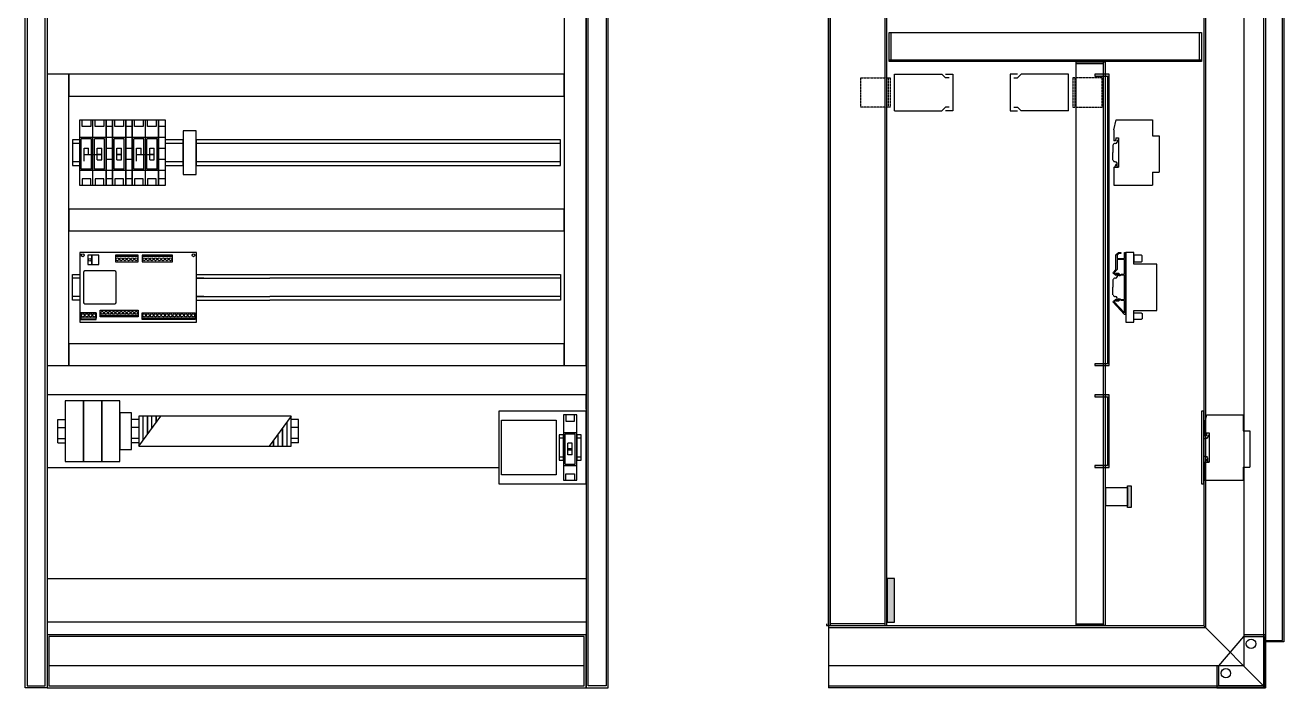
# Model space of a CAD drawing. Header units: millimetres. Extents: x 3151 to 30896, y 1337 to 7086.
# Drawn here: x 21704 to 23432, y 1337 to 2247 of the extents above; entities that cross this region are included whole.
import ezdxf

# ---------------------------------------------------------------- set-up
doc = ezdxf.new("R2010")
doc.units = ezdxf.units.MM
doc.linetypes.add('DASHED2', pattern=[0.375, 0.25, -0.125])

msp = doc.modelspace()

# ---------------------------------------------------------------- hatches: boundary and pattern name
for points in [[(23192, 2179.2), (23172, 2179.2), (23172, 2176.5), (23189.4, 2176.5), (23189.4, 1781.8), (23172, 1781.8), (23172, 1779.2), (23192, 1779.2)], [(23192, 1739.2), (23172, 1739.2), (23172, 1736.5), (23189.4, 1736.5), (23189.4, 1641.8), (23172, 1641.8), (23172, 1639.2), (23192, 1639.2)], [(23222, 1584.2), (23217, 1584.2), (23217, 1614.2), (23222, 1614.2)], [(22887, 1426.7), (22897, 1426.7), (22897, 1486.7), (22887, 1486.7)], [(23376.5, 1409.7), (23376.5, 1407), (23403.9, 1407), (23403.9, 1339.3), (23342.2, 1339.3), (23342.2, 1366.7), (23339.5, 1366.7), (23339.5, 1336.7), (23406.5, 1336.7), (23406.5, 1409.7)]]:
    msp.add_hatch(color=7).paths.add_polyline_path(points)

# ---------------------------------------------------------------- linework, layer by layer
at = {"color": 7}
for p, q in [((21703.9, 1336.7), (21703.9, 3536.7)), ((21706.5, 3534), (21706.5, 1339.3)), ((21731.2, 1339.3), (21731.2, 3534)), ((21733.9, 3536.7), (21733.9, 1336.7)), ((22473.9, 3536.7), (22473.9, 1336.7)), ((22476.5, 1339.3), (22476.5, 3534)), ((22501.2, 3534), (22501.2, 1339.3)), ((22503.9, 1336.7), (22503.9, 3536.7)), ((22806.5, 3536.7), (22806.5, 1336.7)), ((23403.9, 1336.7), (23403.9, 3536.7)), ((23406.5, 3536.7), (23406.5, 1336.7)), ((23406.5, 3510.8), (23406.5, 1401.8)), ((23429.5, 1401.8), (23429.5, 3510.8)), ((23431.5, 3512.8), (23431.5, 1399.8)), ((23376.5, 3506.7), (23376.5, 1366.7)), ((22806.5, 1422.2), (22806.5, 3451.2)), ((22806.5, 3451.2), (22806.5, 1422.2)), ((22809.2, 1422.2), (22809.2, 3451.2)), ((22883.9, 3451.2), (22883.9, 1422.2)), ((22886.5, 1422.2), (22886.5, 3451.2)), ((23321.5, 3451.7), (23321.5, 1421.7)), ((23324.2, 3454.3), (23324.2, 1419)), ((22443.9, 3376.7), (22443.9, 1779.2)), ((22473.9, 1779.2), (22473.9, 3376.7)), ((22889.7, 2196.7), (22889.7, 2236.7)), ((22889.7, 2236.7), (23318.7, 2236.7)), ((22892.3, 2236.7), (22892.3, 2199.3)), ((23316, 2199.3), (23316, 2236.7)), ((23318.7, 2236.7), (23318.7, 2196.7)), ((22889.7, 2199.3), (23318.7, 2199.3)), ((23318.7, 2196.7), (22889.7, 2196.7)), ((23146.5, 2196.2), (23186.5, 2196.2)), ((23146.5, 1422.2), (23146.5, 2196.2)), ((23183.9, 1422.2), (23183.9, 2196.2)), ((23186.5, 2196.2), (23186.5, 1422.2)), ((22443.9, 2179.2), (21733.9, 2179.2)), ((21733.9, 2179.2), (21733.9, 1779.2)), ((21763.9, 2179.2), (21733.9, 2179.2)), ((21733.9, 2179.2), (21733.9, 1779.2)), ((22443.9, 2179.2), (21763.9, 2179.2)), ((21763.9, 2179.2), (21763.9, 2149.2)), ((21763.9, 1779.2), (21763.9, 2179.2)), ((22443.9, 2149.2), (22443.9, 2179.2)), ((22473.9, 1779.2), (22473.9, 2179.2)), ((22897, 2129.2), (22897, 2179.2)), ((22897, 2179.2), (22962, 2179.2)), ((22967, 2174.2), (22962, 2179.2)), ((22967, 2179.2), (22977, 2179.2)), ((22977, 2179.2), (22977, 2129.2)), ((23056, 2179.2), (23056, 2129.2)), ((23066, 2179.2), (23056, 2179.2)), ((23066, 2174.2), (23071, 2179.2)), ((23136, 2179.2), (23071, 2179.2)), ((23136, 2129.2), (23136, 2179.2)), ((23183.9, 2193.5), (23146.5, 2193.5)), ((23192, 2179.2), (23172, 2179.2)), ((23172, 2179.2), (23172, 2176.5)), ((23192, 1779.2), (23192, 2179.2)), ((22972, 2174.2), (22967, 2174.2)), ((23061, 2174.2), (23066, 2174.2)), ((23172, 2176.5), (23189.4, 2176.5)), ((23189.4, 2176.5), (23189.4, 1781.8)), ((21763.9, 2149.2), (22443.9, 2149.2)), ((22897, 2129.2), (22962, 2129.2)), ((22967, 2134.2), (22962, 2129.2)), ((22972, 2134.2), (22967, 2134.2)), ((22977, 2129.2), (22967, 2129.2)), ((23056, 2129.2), (23066, 2129.2)), ((23061, 2134.2), (23066, 2134.2)), ((23066, 2134.2), (23071, 2129.2)), ((23136, 2129.2), (23071, 2129.2)), ((21778.9, 2026.7), (21778.9, 2116.7)), ((21778.9, 2116.7), (21796.9, 2116.7)), ((21781.9, 2107.7), (21781.9, 2116.7)), ((21793.9, 2116.7), (21793.9, 2107.7)), ((21796.9, 2026.7), (21796.9, 2116.7)), ((21796.9, 2116.7), (21814.9, 2116.7)), ((21799.9, 2107.7), (21799.9, 2116.7)), ((21811.9, 2116.7), (21811.9, 2107.7)), ((21814.9, 2116.7), (21814.9, 2026.7)), ((21814.9, 2116.7), (21814.9, 2026.7)), ((21814.9, 2116.7), (21823.9, 2116.7)), ((21814.9, 2026.7), (21814.9, 2116.7)), ((21823.9, 2116.7), (21841.9, 2116.7)), ((21823.9, 2026.7), (21823.9, 2116.7)), ((21823.9, 2116.7), (21823.9, 2026.7)), ((21826.9, 2107.7), (21826.9, 2116.7)), ((21838.9, 2116.7), (21838.9, 2107.7)), ((21841.9, 2116.7), (21841.9, 2026.7)), ((21841.9, 2116.7), (21841.9, 2026.7)), ((21841.9, 2116.7), (21850.9, 2116.7)), ((21841.9, 2026.7), (21841.9, 2116.7)), ((21850.9, 2026.7), (21850.9, 2116.7)), ((21850.9, 2116.7), (21868.9, 2116.7)), ((21850.9, 2116.7), (21850.9, 2026.7)), ((21853.9, 2107.7), (21853.9, 2116.7)), ((21865.9, 2116.7), (21865.9, 2107.7)), ((21868.9, 2026.7), (21868.9, 2116.7)), ((21868.9, 2116.7), (21886.9, 2116.7)), ((21871.9, 2107.7), (21871.9, 2116.7)), ((21883.9, 2116.7), (21883.9, 2107.7)), ((21886.9, 2116.7), (21886.9, 2026.7)), ((21886.9, 2116.7), (21886.9, 2026.7)), ((21886.9, 2116.7), (21895.9, 2116.7)), ((21886.9, 2026.7), (21886.9, 2116.7)), ((21895.9, 2116.7), (21895.9, 2026.7)), ((23198.3, 2102.8), (23201.3, 2116.8)), ((23201.3, 2116.8), (23251.3, 2116.8)), ((23251.3, 2116.8), (23251.3, 2094.5)), ((21796.9, 2092.4), (21778.9, 2092.4)), ((21793.9, 2107.7), (21781.9, 2107.7)), ((21814.9, 2092.4), (21796.9, 2092.4)), ((21811.9, 2107.7), (21799.9, 2107.7)), ((21823.9, 2107.7), (21814.9, 2107.7)), ((21823.9, 2092.4), (21814.9, 2092.4)), ((21841.9, 2092.4), (21823.9, 2092.4)), ((21838.9, 2107.7), (21826.9, 2107.7)), ((21850.9, 2107.7), (21841.9, 2107.7)), ((21850.9, 2092.4), (21841.9, 2092.4)), ((21868.9, 2092.4), (21850.9, 2092.4)), ((21865.9, 2107.7), (21853.9, 2107.7)), ((21886.9, 2092.4), (21868.9, 2092.4)), ((21883.9, 2107.7), (21871.9, 2107.7)), ((21895.9, 2107.7), (21886.9, 2107.7)), ((21895.9, 2092.4), (21886.9, 2092.4)), ((21938.4, 2101.7), (21920.9, 2101.7)), ((21920.9, 2101.7), (21920.9, 2041.7)), ((21938.4, 2041.7), (21938.4, 2101.7)), ((23198.3, 2102.8), (23198.3, 2087.8)), ((23201.1, 2091.8), (23200.3, 2087.8)), ((23201.1, 2091.8), (23204.7, 2091.8)), ((23204.7, 2091.8), (23204.7, 2051.8)), ((23251.3, 2094.5), (23260.3, 2094.5)), ((23260.3, 2094.5), (23260.3, 2045)), ((21778.9, 2089.2), (21768.9, 2089.2)), ((21768.9, 2089.2), (21768.9, 2054.2)), ((21778.9, 2084.2), (21768.9, 2084.2)), ((21778.9, 2054.2), (21778.9, 2089.2)), ((21780.9, 2048.9), (21780.9, 2090.4)), ((21794.9, 2090.4), (21780.9, 2090.4)), ((21784.9, 2077.7), (21790.9, 2077.7)), ((21784.9, 2059.7), (21784.9, 2077.7)), ((21790.9, 2068.7), (21790.9, 2077.7)), ((21794.9, 2048.9), (21794.9, 2090.4)), ((21798.9, 2048.9), (21798.9, 2090.4)), ((21812.9, 2090.4), (21798.9, 2090.4)), ((21802.9, 2077.7), (21808.9, 2077.7)), ((21802.9, 2061.7), (21802.9, 2077.7)), ((21808.9, 2061.7), (21808.9, 2077.7)), ((21812.9, 2048.9), (21812.9, 2090.4)), ((21823.9, 2077.2), (21814.9, 2077.2)), ((21839.9, 2090.4), (21825.9, 2090.4)), ((21825.9, 2048.9), (21825.9, 2090.4)), ((21829.9, 2077.7), (21835.9, 2077.7)), ((21829.9, 2061.7), (21829.9, 2077.7)), ((21835.9, 2061.7), (21835.9, 2077.7)), ((21839.9, 2048.9), (21839.9, 2090.4)), ((21850.9, 2077.2), (21841.9, 2077.2)), ((21852.9, 2048.9), (21852.9, 2090.4)), ((21866.9, 2090.4), (21852.9, 2090.4)), ((21856.9, 2077.7), (21862.9, 2077.7)), ((21856.9, 2059.7), (21856.9, 2077.7)), ((21862.9, 2068.7), (21862.9, 2077.7)), ((21866.9, 2048.9), (21866.9, 2090.4)), ((21870.9, 2048.9), (21870.9, 2090.4)), ((21884.9, 2090.4), (21870.9, 2090.4)), ((21874.9, 2077.7), (21880.9, 2077.7)), ((21874.9, 2061.7), (21874.9, 2077.7)), ((21880.9, 2061.7), (21880.9, 2077.7)), ((21884.9, 2048.9), (21884.9, 2090.4)), ((21895.9, 2077.2), (21886.9, 2077.2)), ((21920.9, 2089.2), (21895.9, 2089.2)), ((21895.9, 2089.2), (21895.9, 2054.2)), ((21920.9, 2084.2), (21895.9, 2084.2)), ((21920.9, 2054.2), (21920.9, 2089.2)), ((22438.9, 2089.2), (21938.4, 2089.2)), ((21938.4, 2089.2), (21938.4, 2054.2)), ((22438.9, 2084.2), (21938.4, 2084.2)), ((22438.9, 2054.2), (22438.9, 2089.2)), ((23197, 2082.2), (23197, 2071.7)), ((23200.3, 2087.8), (23198.3, 2087.8)), ((23202.8, 2089.4), (23202.8, 2086.1)), ((21778.9, 2059.2), (21768.9, 2059.2)), ((21808.9, 2068.7), (21784.9, 2068.7)), ((21802.9, 2069.7), (21808.9, 2069.7)), ((21802.9, 2061.7), (21808.9, 2061.7)), ((21823.9, 2062.2), (21814.9, 2062.2)), ((21829.9, 2069.7), (21835.9, 2069.7)), ((21835.9, 2068.7), (21829.9, 2068.7)), ((21829.9, 2061.7), (21835.9, 2061.7)), ((21850.9, 2062.2), (21841.9, 2062.2)), ((21880.9, 2068.7), (21856.9, 2068.7)), ((21874.9, 2069.7), (21880.9, 2069.7)), ((21874.9, 2061.7), (21880.9, 2061.7)), ((21895.9, 2062.2), (21886.9, 2062.2)), ((21920.9, 2059.2), (21895.9, 2059.2)), ((22438.9, 2059.2), (21938.4, 2059.2)), ((23197, 2061.2), (23197, 2071.7)), ((23202.8, 2054.1), (23202.8, 2057.3)), ((21768.9, 2054.2), (21778.9, 2054.2)), ((21796.9, 2046.9), (21778.9, 2046.9)), ((21794.9, 2048.9), (21780.9, 2048.9)), ((21814.9, 2046.9), (21796.9, 2046.9)), ((21812.9, 2048.9), (21798.9, 2048.9)), ((21823.9, 2046.9), (21814.9, 2046.9)), ((21841.9, 2046.9), (21823.9, 2046.9)), ((21839.9, 2048.9), (21825.9, 2048.9)), ((21850.9, 2046.9), (21841.9, 2046.9)), ((21868.9, 2046.9), (21850.9, 2046.9)), ((21866.9, 2048.9), (21852.9, 2048.9)), ((21886.9, 2046.9), (21868.9, 2046.9)), ((21884.9, 2048.9), (21870.9, 2048.9)), ((21895.9, 2046.9), (21886.9, 2046.9)), ((21895.9, 2054.2), (21920.9, 2054.2)), ((21920.9, 2041.7), (21938.4, 2041.7)), ((21938.4, 2054.2), (22438.9, 2054.2)), ((23198.3, 2051.8), (23198.3, 2026.8)), ((23198.3, 2051.8), (23204.7, 2051.8)), ((23201.3, 2055.8), (23199.3, 2051.8)), ((23203.3, 2051.8), (23201.3, 2055.8)), ((23251.3, 2045), (23251.3, 2026.8)), ((23251.3, 2045), (23260.3, 2045)), ((21796.9, 2026.7), (21778.9, 2026.7)), ((21781.9, 2035.7), (21781.9, 2026.7)), ((21793.9, 2035.7), (21781.9, 2035.7)), ((21793.9, 2026.7), (21793.9, 2035.7)), ((21814.9, 2026.7), (21796.9, 2026.7)), ((21811.9, 2035.7), (21799.9, 2035.7)), ((21799.9, 2035.7), (21799.9, 2026.7)), ((21811.9, 2026.7), (21811.9, 2035.7)), ((21823.9, 2035.7), (21814.9, 2035.7)), ((21823.9, 2026.7), (21814.9, 2026.7)), ((21841.9, 2026.7), (21823.9, 2026.7)), ((21838.9, 2035.7), (21826.9, 2035.7)), ((21826.9, 2035.7), (21826.9, 2026.7)), ((21838.9, 2026.7), (21838.9, 2035.7)), ((21850.9, 2035.7), (21841.9, 2035.7)), ((21850.9, 2026.7), (21841.9, 2026.7)), ((21868.9, 2026.7), (21850.9, 2026.7)), ((21853.9, 2035.7), (21853.9, 2026.7)), ((21865.9, 2035.7), (21853.9, 2035.7)), ((21865.9, 2026.7), (21865.9, 2035.7)), ((21886.9, 2026.7), (21868.9, 2026.7)), ((21883.9, 2035.7), (21871.9, 2035.7)), ((21871.9, 2035.7), (21871.9, 2026.7)), ((21883.9, 2026.7), (21883.9, 2035.7)), ((21895.9, 2035.7), (21886.9, 2035.7)), ((21895.9, 2026.7), (21886.9, 2026.7)), ((23198.3, 2026.8), (23251.3, 2026.8)), ((22443.9, 1994.2), (21763.9, 1994.2)), ((21763.9, 1994.2), (21763.9, 1964.2)), ((22443.9, 1964.2), (22443.9, 1994.2)), ((21763.9, 1964.2), (22443.9, 1964.2)), ((21938.9, 1934.7), (21778.9, 1934.7)), ((21778.9, 1934.7), (21778.9, 1838.7)), ((21795.5, 1930.8), (21789.8, 1930.8)), ((21789.8, 1930.8), (21789.8, 1918.1)), ((21789.8, 1918.1), (21795.5, 1918.1)), ((21805.2, 1930.8), (21795.5, 1930.8)), ((21795.5, 1930.8), (21795.5, 1918.1)), ((21795.5, 1918.1), (21795.5, 1930.8)), ((21795.5, 1918.1), (21805.2, 1918.1)), ((21805.2, 1918.1), (21805.2, 1930.8)), ((21858.9, 1930.8), (21827.8, 1930.8)), ((21827.8, 1930.8), (21827.8, 1921.6)), ((21858.9, 1928.9), (21827.8, 1928.9)), ((21827.8, 1928.9), (21827.8, 1921.6)), ((21827.8, 1921.6), (21858.9, 1921.6)), ((21827.8, 1921.6), (21858.9, 1921.6)), ((21858.9, 1921.6), (21858.9, 1930.8)), ((21858.9, 1921.6), (21858.9, 1928.9)), ((21906.1, 1930.8), (21864.6, 1930.8)), ((21864.6, 1930.8), (21864.6, 1921.6)), ((21906.1, 1928.9), (21864.6, 1928.9)), ((21864.6, 1928.9), (21864.6, 1921.6)), ((21864.6, 1921.6), (21906.1, 1921.6)), ((21864.6, 1921.6), (21906.1, 1921.6)), ((21906.1, 1921.6), (21906.1, 1930.8)), ((21906.1, 1921.6), (21906.1, 1928.9)), ((21938.9, 1838.7), (21938.9, 1934.7)), ((23201.1, 1931.2), (23204.6, 1934.7)), ((23201.1, 1911.3), (23201.1, 1931.2)), ((23204.9, 1933), (23202.9, 1930.9)), ((23202.9, 1930.9), (23202.9, 1926.1)), ((23202.9, 1926.1), (23212.7, 1926.1)), ((23212.8, 1925.1), (23202.9, 1925.1)), ((23202.9, 1925.1), (23202.9, 1911.2)), ((23204.6, 1934.7), (23207.7, 1934.7)), ((23207.7, 1933), (23204.9, 1933)), ((23207.7, 1934.7), (23207.7, 1933)), ((23212.7, 1926.1), (23212.7, 1934.7)), ((23212.7, 1934.7), (23214.4, 1934.7)), ((23212.8, 1904.7), (23212.8, 1925.1)), ((23212.8, 1904.7), (23212.8, 1925.1)), ((23214.4, 1934.7), (23214.4, 1849.5)), ((23225.5, 1934.7), (23214.5, 1934.7)), ((23214.5, 1934.7), (23214.5, 1838.7)), ((23225.5, 1918.7), (23225.5, 1934.7)), ((23235.9, 1930.8), (23225.5, 1930.8)), ((23225.5, 1930.8), (23225.5, 1921.6)), ((23225.5, 1921.6), (23235.9, 1921.6)), ((23257, 1918.7), (23225.5, 1918.7)), ((23236.9, 1929.8), (23235.9, 1930.8)), ((23235.9, 1921.6), (23236.9, 1922.5)), ((23236.9, 1922.5), (23236.9, 1929.8)), ((23257, 1854.7), (23257, 1918.7)), ((21768.9, 1869.2), (21768.9, 1904.2)), ((21768.9, 1904.2), (21778.9, 1904.2)), ((21783.9, 1907.2), (21783.9, 1866.2)), ((21826.9, 1909.2), (21785.9, 1909.2)), ((21828.9, 1866.2), (21828.9, 1907.2)), ((21938.9, 1904.2), (21948.9, 1904.2)), ((21948.9, 1904.2), (22039.9, 1904.2)), ((22039.9, 1904.2), (22438.9, 1904.2)), ((22438.9, 1904.2), (22438.9, 1869.2)), ((23196.9, 1906.7), (23201.1, 1911.3)), ((23200.8, 1902.9), (23196.9, 1906.7)), ((23202.9, 1911.2), (23198.8, 1906.7)), ((23198.8, 1906.7), (23200.6, 1904.9)), ((23200.6, 1904.9), (23201, 1905.9)), ((23201.6, 1905), (23200.8, 1902.9)), ((23201, 1905.9), (23204.9, 1905.9)), ((23203.9, 1905), (23201.6, 1905)), ((23202.8, 1904.4), (23202.8, 1901.1)), ((23202.8, 1904.4), (23202.8, 1901.1)), ((23205.3, 1901.9), (23203.9, 1905)), ((23204.9, 1905.9), (23206, 1903.5)), ((23208.4, 1903.5), (23205.3, 1901.9)), ((23206, 1903.5), (23208.5, 1904.7)), ((23212.7, 1903.5), (23208.4, 1903.5)), ((23208.5, 1904.7), (23212.8, 1904.7)), ((23212.7, 1869.9), (23212.7, 1903.5)), ((21778.9, 1899.2), (21768.9, 1899.2)), ((21948.9, 1899.2), (21938.9, 1899.2)), ((21938.9, 1899.2), (21948.9, 1899.2)), ((21948.9, 1899.2), (22039.9, 1899.2)), ((22438.9, 1899.2), (22039.9, 1899.2)), ((23197, 1897.2), (23197, 1886.7)), ((23197, 1897.2), (23197, 1886.7)), ((23197, 1876.2), (23197, 1886.7)), ((23197, 1876.2), (23197, 1886.7)), ((21778.9, 1874.2), (21768.9, 1874.2)), ((21778.9, 1869.2), (21768.9, 1869.2)), ((21948.9, 1874.2), (21938.9, 1874.2)), ((21938.9, 1874.2), (21948.9, 1874.2)), ((21938.9, 1869.2), (21948.9, 1869.2)), ((21948.9, 1874.2), (22039.9, 1874.2)), ((21948.9, 1869.2), (22039.9, 1869.2)), ((22438.9, 1874.2), (22039.9, 1874.2)), ((22438.9, 1869.2), (22039.9, 1869.2)), ((23196.9, 1866.7), (23200.8, 1870.5)), ((23212.7, 1849.5), (23196.9, 1866.7)), ((23200.6, 1868.6), (23198.8, 1866.8)), ((23198.8, 1866.8), (23212.8, 1851.5)), ((23201, 1867.5), (23200.6, 1868.6)), ((23200.8, 1870.5), (23201.6, 1868.4)), ((23204.9, 1867.5), (23201, 1867.5)), ((23201.6, 1868.4), (23203.9, 1868.4)), ((23202.8, 1869.1), (23202.8, 1872.3)), ((23202.8, 1869.1), (23202.8, 1872.3)), ((23203.9, 1868.4), (23205.4, 1871.4)), ((23206, 1869.9), (23204.9, 1867.5)), ((23205.4, 1871.4), (23208.4, 1869.9)), ((23208.5, 1868.7), (23206, 1869.9)), ((23208.4, 1869.9), (23212.7, 1869.9)), ((23212.8, 1868.7), (23208.5, 1868.7)), ((23212.8, 1851.5), (23212.8, 1868.7)), ((21801.3, 1851.8), (21780.5, 1851.8)), ((21780.5, 1851.8), (21780.5, 1842.6)), ((21780.5, 1851.8), (21801.3, 1851.8)), ((21780.5, 1844.5), (21780.5, 1851.8)), ((21785.9, 1864.2), (21826.9, 1864.2)), ((21801.3, 1842.6), (21801.3, 1851.8)), ((21801.3, 1851.8), (21801.3, 1844.5)), ((21807, 1855.5), (21858.9, 1855.5)), ((21807, 1848.2), (21807, 1855.5)), ((21807, 1855.5), (21858.9, 1855.5)), ((21807, 1846.3), (21807, 1855.5)), ((21858.9, 1855.5), (21858.9, 1848.2)), ((21858.9, 1855.5), (21858.9, 1846.3)), ((21864.6, 1851.8), (21937.2, 1851.8)), ((21864.6, 1844.5), (21864.6, 1851.8)), ((21864.6, 1851.8), (21937.2, 1851.8)), ((21864.6, 1842.6), (21864.6, 1851.8)), ((21937.2, 1851.8), (21937.2, 1844.5)), ((21937.2, 1851.8), (21937.2, 1842.6)), ((23214.4, 1849.5), (23212.7, 1849.5)), ((23225.5, 1838.7), (23225.5, 1854.7)), ((23225.5, 1854.7), (23257, 1854.7)), ((23225.5, 1842.6), (23225.5, 1851.8)), ((23225.5, 1851.8), (23235.9, 1851.8)), ((23235.9, 1851.8), (23236.9, 1850.9)), ((23236.9, 1850.9), (23236.9, 1843.6)), ((21778.9, 1838.7), (21938.9, 1838.7)), ((21801.3, 1844.5), (21780.5, 1844.5)), ((21780.5, 1842.6), (21801.3, 1842.6)), ((21858.9, 1848.2), (21807, 1848.2)), ((21858.9, 1846.3), (21807, 1846.3)), ((21937.2, 1844.5), (21864.6, 1844.5)), ((21937.2, 1842.6), (21864.6, 1842.6)), ((23214.5, 1838.7), (23225.5, 1838.7)), ((23235.9, 1842.6), (23225.5, 1842.6)), ((23236.9, 1843.6), (23235.9, 1842.6)), ((22443.9, 1809.2), (21763.9, 1809.2)), ((21763.9, 1809.2), (21763.9, 1779.2)), ((22443.9, 1779.2), (22443.9, 1809.2)), ((23189.4, 1781.8), (23172, 1781.8)), ((23172, 1781.8), (23172, 1779.2)), ((21733.9, 1779.2), (22473.9, 1779.2)), ((21733.9, 1779.2), (21763.9, 1779.2)), ((21763.9, 1779.2), (22443.9, 1779.2)), ((22443.9, 1779.2), (22473.9, 1779.2)), ((23172, 1779.2), (23192, 1779.2)), ((22473.9, 1739.2), (21733.9, 1739.2)), ((21733.9, 1739.2), (21733.9, 1639.2)), ((21783.9, 1730.7), (21758.9, 1730.7)), ((21758.9, 1730.7), (21758.9, 1647.7)), ((21808.9, 1730.7), (21783.9, 1730.7)), ((21783.9, 1730.7), (21783.9, 1647.7)), ((21783.9, 1647.7), (21783.9, 1730.7)), ((21808.9, 1647.7), (21808.9, 1730.7)), ((21833.9, 1730.7), (21808.9, 1730.7)), ((21808.9, 1730.7), (21808.9, 1647.7)), ((21833.9, 1647.7), (21833.9, 1730.7)), ((22473.9, 1719.2), (22473.9, 1739.2)), ((23192, 1739.2), (23172, 1739.2)), ((23172, 1739.2), (23172, 1736.5)), ((23172, 1736.5), (23189.4, 1736.5)), ((23189.4, 1736.5), (23189.4, 1641.8)), ((23192, 1639.2), (23192, 1739.2)), ((21849.9, 1714.2), (21833.9, 1714.2)), ((21833.9, 1714.2), (21833.9, 1664.2)), ((21849.9, 1664.2), (21849.9, 1714.2)), ((22473.9, 1716.7), (22353.9, 1716.7)), ((22353.9, 1716.7), (22353.9, 1616.7)), ((22460.9, 1711.7), (22442.9, 1711.7)), ((22442.9, 1711.7), (22442.9, 1621.7)), ((22445.9, 1711.7), (22445.9, 1702.7)), ((22457.9, 1702.7), (22457.9, 1711.7)), ((22460.9, 1621.7), (22460.9, 1711.7)), ((22473.9, 1616.7), (22473.9, 1716.7)), ((23321.5, 1716.7), (23318.5, 1716.7)), ((23318.5, 1716.7), (23318.5, 1616.7)), ((23321.5, 1616.7), (23321.5, 1716.7)), ((23322.8, 1697.7), (23325.8, 1711.7)), ((23325.8, 1711.7), (23375.8, 1711.7)), ((23375.8, 1711.7), (23375.8, 1689.4)), ((21748.9, 1673.2), (21748.9, 1705.2)), ((21748.9, 1705.2), (21758.9, 1705.2)), ((21748.9, 1694.2), (21758.9, 1694.2)), ((21849.9, 1673.2), (21849.9, 1705.2)), ((21859.9, 1705.2), (21849.9, 1705.2)), ((21859.9, 1694.2), (21849.9, 1694.2)), ((21889.9, 1709.7), (21859.9, 1709.7)), ((21859.9, 1709.7), (21859.9, 1668.7)), ((21859.9, 1668.7), (21889.9, 1709.7)), ((22068.9, 1709.7), (21859.9, 1709.7)), ((21859.9, 1709.7), (21859.9, 1668.7)), ((21865.9, 1676.9), (21865.9, 1709.7)), ((21871.9, 1709.7), (21871.9, 1685.1)), ((21871.9, 1685.7), (21871.9, 1709.7)), ((21877.9, 1693.3), (21877.9, 1709.7)), ((21883.9, 1709.7), (21883.9, 1701.5)), ((21883.9, 1701.7), (21883.9, 1709.7)), ((22068.9, 1709.7), (22038.9, 1668.7)), ((22056.9, 1668.7), (22056.9, 1693.3)), ((22062.9, 1701.5), (22062.9, 1668.7)), ((22068.9, 1668.7), (22068.9, 1709.7)), ((22068.9, 1709.7), (22068.9, 1709.7)), ((22068.9, 1668.7), (22068.9, 1709.7)), ((22078.9, 1705.2), (22068.9, 1705.2)), ((22078.9, 1694.2), (22068.9, 1694.2)), ((22078.9, 1673.2), (22078.9, 1705.2)), ((22357.9, 1629.2), (22357.9, 1704.2)), ((22357.9, 1704.2), (22432.9, 1704.2)), ((22432.9, 1704.2), (22432.9, 1629.2)), ((22445.9, 1702.7), (22457.9, 1702.7)), ((23322.8, 1697.7), (23322.8, 1682.7)), ((21748.9, 1679.2), (21758.9, 1679.2)), ((21859.9, 1679.2), (21849.9, 1679.2)), ((22044.9, 1668.7), (22044.9, 1676.9)), ((22044.9, 1676.7), (22044.9, 1668.7)), ((22050.9, 1685.1), (22050.9, 1668.7)), ((22056.9, 1692.7), (22056.9, 1668.7)), ((22078.9, 1679.2), (22068.9, 1679.2)), ((22442.9, 1684.2), (22436.9, 1684.2)), ((22436.9, 1684.2), (22436.9, 1649.2)), ((22442.9, 1679.6), (22436.9, 1679.6)), ((22436.9, 1679.6), (22436.9, 1653.8)), ((22442.9, 1687.4), (22460.9, 1687.4)), ((22442.9, 1649.2), (22442.9, 1684.2)), ((22442.9, 1653.8), (22442.9, 1679.6)), ((22444.9, 1685.4), (22458.9, 1685.4)), ((22444.9, 1643.9), (22444.9, 1685.4)), ((22458.9, 1643.9), (22458.9, 1685.4)), ((22466.9, 1684.2), (22460.9, 1684.2)), ((22460.9, 1684.2), (22460.9, 1649.2)), ((22466.9, 1679.6), (22460.9, 1679.6)), ((22460.9, 1679.6), (22460.9, 1653.8)), ((22466.9, 1649.2), (22466.9, 1684.2)), ((22466.9, 1653.8), (22466.9, 1679.6)), ((23321.5, 1677.2), (23321.5, 1666.7)), ((23324.8, 1682.7), (23322.8, 1682.7)), ((23325.6, 1686.7), (23324.8, 1682.7)), ((23325.6, 1686.7), (23329.2, 1686.7)), ((23327.3, 1684.3), (23327.3, 1681.1)), ((23329.2, 1686.7), (23329.2, 1646.7)), ((23375.8, 1689.4), (23384.8, 1689.4)), ((23384.8, 1689.4), (23384.8, 1639.9)), ((21748.9, 1673.2), (21758.9, 1673.2)), ((21833.9, 1664.2), (21849.9, 1664.2)), ((21859.9, 1673.2), (21849.9, 1673.2)), ((21859.9, 1668.7), (21859.9, 1668.7)), ((21859.9, 1668.7), (22068.9, 1668.7)), ((22038.9, 1668.7), (22068.9, 1668.7)), ((22078.9, 1673.2), (22068.9, 1673.2)), ((22454.9, 1672.7), (22448.9, 1672.7)), ((22448.9, 1656.7), (22448.9, 1672.7)), ((22454.9, 1664.7), (22448.9, 1664.7)), ((22448.9, 1663.7), (22454.9, 1663.7)), ((22454.9, 1656.7), (22454.9, 1672.7)), ((23321.5, 1656.2), (23321.5, 1666.7)), ((21758.9, 1647.7), (21783.9, 1647.7)), ((21783.9, 1647.7), (21808.9, 1647.7)), ((21808.9, 1647.7), (21833.9, 1647.7)), ((22436.9, 1653.8), (22442.9, 1653.8)), ((22436.9, 1649.2), (22442.9, 1649.2)), ((22442.9, 1641.9), (22460.9, 1641.9)), ((22444.9, 1643.9), (22458.9, 1643.9)), ((22454.9, 1656.7), (22448.9, 1656.7)), ((22460.9, 1653.8), (22466.9, 1653.8)), ((22460.9, 1649.2), (22466.9, 1649.2)), ((23189.4, 1641.8), (23172, 1641.8)), ((23172, 1641.8), (23172, 1639.2)), ((23322.8, 1646.7), (23322.8, 1621.7)), ((23322.8, 1646.7), (23329.2, 1646.7)), ((23325.8, 1650.7), (23323.8, 1646.7)), ((23327.8, 1646.7), (23325.8, 1650.7)), ((23327.3, 1649), (23327.3, 1652.3)), ((21733.9, 1639.2), (22353.9, 1639.2)), ((22432.9, 1629.2), (22357.9, 1629.2)), ((22445.9, 1630.7), (22457.9, 1630.7)), ((22445.9, 1621.7), (22445.9, 1630.7)), ((22457.9, 1630.7), (22457.9, 1621.7)), ((23172, 1639.2), (23192, 1639.2)), ((23375.8, 1639.9), (23375.8, 1621.7)), ((23375.8, 1639.9), (23384.8, 1639.9)), ((22353.9, 1616.7), (22473.9, 1616.7)), ((22442.9, 1621.7), (22460.9, 1621.7)), ((23187, 1586.7), (23187, 1611.7)), ((23187, 1611.7), (23217, 1611.7)), ((23217, 1584.2), (23217, 1614.2)), ((23217, 1614.2), (23222, 1614.2)), ((23217, 1611.7), (23217, 1586.7)), ((23222, 1614.2), (23222, 1584.2)), ((23318.5, 1616.7), (23321.5, 1616.7)), ((23322.8, 1621.7), (23375.8, 1621.7)), ((23217, 1586.7), (23187, 1586.7)), ((23222, 1584.2), (23217, 1584.2)), ((22473.9, 1486.6), (21733.9, 1486.6, 0)), ((22897, 1486.7), (22887, 1486.7)), ((22887, 1486.7), (22887, 1426.7)), ((22897, 1426.7), (22897, 1486.7)), ((22473.9, 1426.7), (21733.9, 1426.7)), ((22803.9, 1424.8), (22803.9, 1422.2)), ((22803.9, 1422.2), (22806.5, 1422.2)), ((22806.5, 1422.2), (22886.5, 1422.2)), ((23321.5, 1421.7), (22806.5, 1421.7)), ((23324.2, 1419), (22806.5, 1419)), ((22883.9, 1424.8), (22809.2, 1424.8)), ((22887, 1426.7), (22897, 1426.7)), ((23146.5, 1424.8), (23183.9, 1424.8)), ((23186.5, 1422.2), (23146.5, 1422.2)), ((23406.5, 1336.7), (23321.5, 1421.7)), ((22473.9, 1409.7), (21733.9, 1409.7)), ((21733.9, 1409.7), (21733.9, 1336.7)), ((22471.2, 1407), (21736.5, 1407)), ((21736.5, 1407), (21736.5, 1339.3)), ((22471.2, 1339.3), (22471.2, 1407)), ((22473.9, 1336.7), (22473.9, 1409.7)), ((23342.2, 1366.7), (23376.5, 1407)), ((23406.5, 1409.7), (23376.5, 1409.7)), ((23376.5, 1409.7), (23376.5, 1407)), ((23376.5, 1407), (23403.9, 1407)), ((23403.9, 1407), (23403.9, 1339.3)), ((23406.5, 1336.7), (23406.5, 1409.7)), ((23406.5, 1401.8), (23429.5, 1401.8)), ((23406.5, 1399.8), (23406.5, 1401.8)), ((23431.5, 1399.8), (23406.5, 1399.8)), ((22471.2, 1366.7), (21736.5, 1366.7)), ((23376.5, 1366.7), (22806.5, 1366.7)), ((23342.2, 1366.7), (23339.5, 1366.7)), ((23339.5, 1366.7), (23339.5, 1336.7)), ((23342.2, 1339.3), (23342.2, 1366.7)), ((21733.9, 1336.7), (21703.9, 1336.7)), ((21706.5, 1339.3), (21731.2, 1339.3)), ((21733.9, 1336.7), (22473.9, 1336.7)), ((21736.5, 1339.3), (22471.2, 1339.3)), ((22473.9, 1336.7), (22503.9, 1336.7)), ((22501.2, 1339.3), (22476.5, 1339.3)), ((22806.5, 1339.3), (23406.5, 1339.3)), ((23406.5, 1336.7), (22806.5, 1336.7)), ((23339.5, 1336.7), (23406.5, 1336.7)), ((23403.9, 1339.3), (23342.2, 1339.3))]:
    msp.add_line(p, q, dxfattribs=at)
at = {"color": 7, "linetype": 'DASHED2'}
for p, q in [((22851, 2134.2), (22851, 2174.2)), ((22851, 2174.2), (22891, 2174.2)), ((22888.4, 2174.2), (22888.4, 2134.2)), ((22891, 2174.2), (22891, 2134.2)), ((23142, 2174.2), (23142, 2134.2)), ((23182, 2174.2), (23142, 2174.2)), ((23144.7, 2174.2), (23144.7, 2134.2)), ((23182, 2134.2), (23182, 2174.2)), ((22891, 2134.2), (22851, 2134.2)), ((23142, 2134.2), (23182, 2134.2))]:
    msp.add_line(p, q, dxfattribs=at)
at = {"color": 7}
for centre in [(21782.9, 1930.7), (21792.6, 1924.4), (21830.4, 1925.2), (21835.5, 1925.2), (21840.7, 1925.2), (21845.9, 1925.2), (21851.1, 1925.2), (21856.3, 1925.2), (21867.2, 1925.2), (21872.4, 1925.2), (21877.6, 1925.2), (21882.8, 1925.2), (21888, 1925.2), (21893.1, 1925.2), (21898.3, 1925.2), (21903.5, 1925.2), (21934.9, 1930.7), (21783.1, 1848.2), (21788.3, 1848.2), (21793.5, 1848.2), (21798.7, 1848.2), (21809.6, 1851.8), (21814.8, 1851.8), (21820, 1851.8), (21825.2, 1851.8), (21830.4, 1851.8), (21835.5, 1851.8), (21840.7, 1851.8), (21845.9, 1851.8), (21851.1, 1851.8), (21856.3, 1851.8), (21867.2, 1848.2), (21872.4, 1848.2), (21877.6, 1848.2), (21882.8, 1848.2), (21888, 1848.2), (21893.1, 1848.2), (21898.3, 1848.2), (21903.5, 1848.2), (21908.7, 1848.2), (21913.9, 1848.2), (21919.1, 1848.2), (21924.3, 1848.2), (21929.4, 1848.2), (21934.6, 1848.2)]:
    msp.add_circle(centre, 2, dxfattribs=at)
at = {"color": 7, "linetype": 'Continuous'}
for centre in [(23386.5, 1397.2), (23386.5, 1397.2), (23352, 1356.7), (23352, 1356.7)]:
    msp.add_circle(centre, 6.5, dxfattribs=at)
at = {"color": 7}
for centre, radius, start, end in [((23199.9, 2081.2), 3.02, 84.9756, 160.6873), ((23200.3, 2086.7), 2.5, 265.4883, 345.5747), ((23199.9, 2062.2), 3.02, 199.3127, 275.0244), ((23200.3, 2056.7), 2.5, 14.4253, 94.5117), ((21785.9, 1907.2), 2, 90, 180), ((21826.9, 1907.2), 2, 0, 90), ((23200.3, 1901.7), 2.5, 265.4883, 345.5747), ((23200.3, 1901.7), 2.5, 265.4883, 345.5747), ((23199.9, 1896.2), 3.02, 84.9756, 160.6873), ((23199.9, 1896.2), 3.02, 84.9756, 160.6873), ((21785.9, 1866.2), 2, 180, 270), ((21826.9, 1866.2), 2, 270, 0), ((23199.9, 1877.2), 3.02, 199.3127, 275.0244), ((23199.9, 1877.2), 3.02, 199.3127, 275.0244), ((23200.3, 1871.7), 2.5, 14.4253, 94.5117), ((23200.3, 1871.7), 2.5, 14.4253, 94.5117), ((23324.4, 1676.2), 3.02, 84.9756, 160.6873), ((23324.8, 1681.7), 2.5, 265.4883, 345.5747), ((23324.4, 1657.2), 3.02, 199.3127, 275.0244), ((23324.8, 1651.7), 2.5, 14.4253, 94.5117)]:
    msp.add_arc(centre, radius, start, end, dxfattribs=at)

doc.saveas('drawing.dxf')
